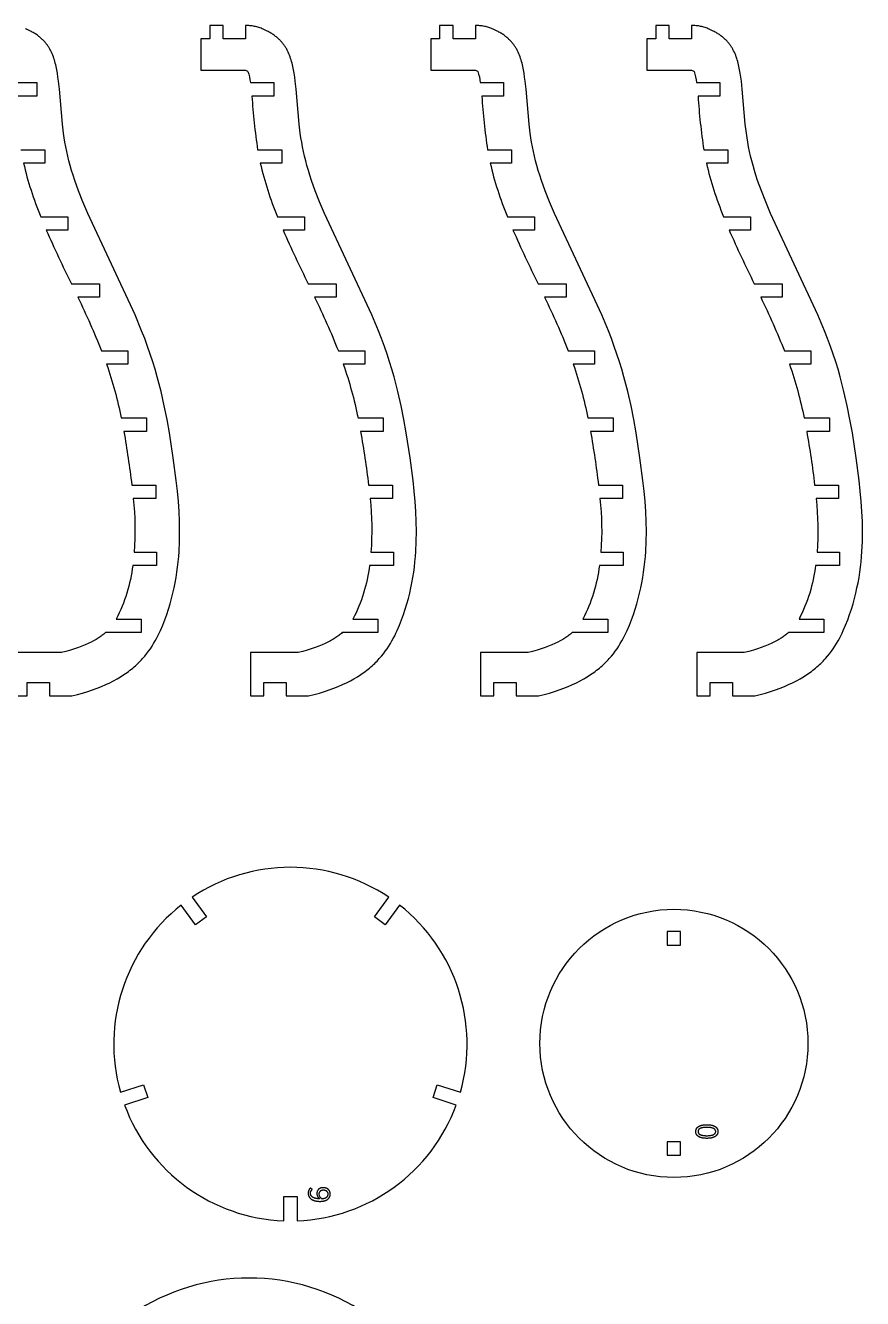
# Model space of a CAD drawing. Extents: x 4393 to 4828, y -567 to -21.
# Drawn here: x 4635.6 to 4823, y -305.8 to -21 of the extents above; entities that cross this region are included whole.
import ezdxf

# ---------------------------------------------------------------- set-up
doc = ezdxf.new("R2010")
doc.units = 0
doc.layers.add('CUT_THOUGH', color=1, linetype='CONTINUOUS')
doc.layers.add('ETCH', color=5, linetype='CONTINUOUS')

msp = doc.modelspace()

# ---------------------------------------------------------------- linework, layer by layer
at = {"layer": 'CUT_THOUGH'}
msp.add_lwpolyline([(4632.97, -171.04), (4635.97, -171.04), (4635.97, -168.04), (4640.97, -168.04), (4640.97, -171.04), (4645.97, -171.04), (4647.2, -170.73), (4648.38, -170.4), (4649.51, -170.05), (4650.6, -169.69), (4651.63, -169.31), (4652.61, -168.92), (4653.55, -168.51), (4654.45, -168.09), (4655.3, -167.65), (4656.12, -167.21), (4656.89, -166.75), (4657.62, -166.27), (4657.97, -166.03), (4658.32, -165.79), (4658.65, -165.55), (4658.98, -165.3), (4659.3, -165.05), (4659.6, -164.79), (4659.9, -164.54), (4660.2, -164.28), (4660.48, -164.02), (4660.76, -163.76), (4661.03, -163.49), (4661.29, -163.23), (4661.54, -162.96), (4661.79, -162.69), (4662.27, -162.14), (4662.71, -161.59), (4663.14, -161.03), (4663.54, -160.46), (4663.91, -159.89), (4664.27, -159.32), (4664.61, -158.74), (4664.93, -158.15), (4665.23, -157.57), (4665.52, -156.98), (4665.79, -156.39), (4666.31, -155.2), (4666.78, -154.01), (4667.21, -152.82), (4667.61, -151.63), (4667.97, -150.44), (4668.3, -149.25), (4668.6, -148.07), (4668.86, -146.88), (4669.1, -145.7), (4669.31, -144.53), (4669.49, -143.35), (4669.64, -142.19), (4669.77, -141.03), (4669.88, -139.87), (4669.96, -138.73), (4670.07, -136.46), (4670.1, -134.22), (4670.07, -132), (4669.97, -129.77), (4669.81, -127.52), (4669.6, -125.21), (4669.33, -122.83), (4668.67, -117.76), (4667.82, -112.17), (4667.29, -109.19), (4666.67, -106.1), (4665.94, -102.91), (4665.09, -99.63), (4664.61, -97.96), (4664.09, -96.26), (4663.53, -94.55), (4662.93, -92.83), (4662.28, -91.09), (4661.59, -89.33), (4660.12, -85.81), (4649.52, -63.11), (4648.42, -60.49), (4647.45, -58.02), (4646.61, -55.69), (4646.24, -54.56), (4645.9, -53.46), (4645.59, -52.37), (4645.3, -51.31), (4645.05, -50.26), (4644.81, -49.22), (4644.6, -48.19), (4644.41, -47.17), (4644.25, -46.15), (4644.1, -45.13), (4643.86, -43.11), (4643.17, -35.33), (4642.97, -33.5), (4642.85, -32.6), (4642.72, -31.72), (4642.58, -30.95), (4642.43, -30.2), (4642.35, -29.84), (4642.26, -29.47), (4642.17, -29.11), (4642.06, -28.75), (4641.95, -28.4), (4641.83, -28.05), (4641.7, -27.71), (4641.56, -27.37), (4641.41, -27.03), (4641.25, -26.71), (4641.16, -26.54), (4641.07, -26.38), (4640.98, -26.22), (4640.89, -26.07), (4640.79, -25.91), (4640.69, -25.75), (4640.59, -25.6), (4640.48, -25.45), (4640.37, -25.3), (4640.25, -25.15), (4640.14, -25), (4640.01, -24.85), (4639.89, -24.71), (4639.76, -24.56), (4639.63, -24.42), (4639.49, -24.28), (4639.35, -24.15), (4639.2, -24.01), (4639.05, -23.87), (4638.9, -23.74), (4638.74, -23.61), (4638.58, -23.48), (4638.41, -23.35), (4638.24, -23.23), (4638.06, -23.1), (4637.88, -22.98), (4637.69, -22.86), (4637.5, -22.74), (4637.31, -22.62), (4637.11, -22.51), (4636.9, -22.4), (4636.69, -22.29), (4636.25, -22.07), (4635.79, -21.86), (4635.56, -21.76)], dxfattribs=at)
for points in [[(4698.97, -171.04), (4700.21, -170.73), (4701.39, -170.4), (4702.52, -170.05), (4703.6, -169.69), (4704.63, -169.31), (4705.62, -168.92), (4706.56, -168.51), (4707.46, -168.09), (4708.31, -167.65), (4709.12, -167.21), (4709.89, -166.75), (4710.63, -166.27), (4710.98, -166.03), (4711.32, -165.79), (4711.66, -165.55), (4711.98, -165.3), (4712.3, -165.05), (4712.61, -164.79), (4712.91, -164.54), (4713.2, -164.28), (4713.49, -164.02), (4713.76, -163.76), (4714.03, -163.49), (4714.29, -163.23), (4714.55, -162.96), (4714.8, -162.69), (4715.27, -162.14), (4715.72, -161.59), (4716.14, -161.03), (4716.54, -160.46), (4716.92, -159.89), (4717.28, -159.32), (4717.61, -158.74), (4717.93, -158.15), (4718.24, -157.57), (4718.53, -156.98), (4718.8, -156.39), (4719.31, -155.2), (4719.78, -154.01), (4720.22, -152.82), (4720.62, -151.63), (4720.98, -150.44), (4721.31, -149.25), (4721.6, -148.07), (4721.87, -146.88), (4722.11, -145.7), (4722.31, -144.53), (4722.49, -143.35), (4722.65, -142.19), (4722.78, -141.03), (4722.88, -139.87), (4722.97, -138.73), (4723.08, -136.46), (4723.11, -134.22), (4723.08, -132), (4722.98, -129.77), (4722.82, -127.52), (4722.6, -125.21), (4722.34, -122.83), (4721.67, -117.76), (4720.82, -112.17), (4720.29, -109.19), (4719.68, -106.1), (4718.95, -102.91), (4718.09, -99.63), (4717.61, -97.96), (4717.09, -96.26), (4716.53, -94.55), (4715.93, -92.83), (4715.28, -91.09), (4714.6, -89.33), (4713.13, -85.81), (4702.53, -63.11), (4701.42, -60.49), (4700.46, -58.02), (4699.62, -55.69), (4699.25, -54.56), (4698.91, -53.46), (4698.6, -52.37), (4698.31, -51.31), (4698.05, -50.26), (4697.82, -49.22), (4697.61, -48.19), (4697.42, -47.17), (4697.25, -46.15), (4697.11, -45.13), (4696.87, -43.11), (4696.17, -35.33), (4695.97, -33.5), (4695.86, -32.6), (4695.72, -31.72), (4695.59, -30.95), (4695.44, -30.2), (4695.36, -29.84), (4695.27, -29.47), (4695.17, -29.11), (4695.07, -28.75), (4694.95, -28.4), (4694.83, -28.05), (4694.7, -27.71), (4694.56, -27.37), (4694.41, -27.03), (4694.25, -26.71), (4694.17, -26.54), (4694.08, -26.38), (4693.99, -26.22), (4693.89, -26.07), (4693.8, -25.91), (4693.7, -25.75), (4693.59, -25.6), (4693.48, -25.45), (4693.37, -25.3), (4693.26, -25.15), (4693.14, -25), (4693.02, -24.85), (4692.89, -24.71), (4692.77, -24.56), (4692.63, -24.42), (4692.49, -24.28), (4692.35, -24.15), (4692.21, -24.01), (4692.06, -23.87), (4691.9, -23.74), (4691.75, -23.61), (4691.58, -23.48), (4691.42, -23.35), (4691.24, -23.23), (4691.07, -23.1), (4690.89, -22.98), (4690.7, -22.86), (4690.51, -22.74), (4690.31, -22.62), (4690.11, -22.51), (4689.9, -22.4), (4689.69, -22.29), (4689.25, -22.07), (4688.79, -21.86), (4688.56, -21.76), (4688.32, -21.67), (4688.08, -21.59), (4687.84, -21.51), (4687.6, -21.43), (4687.35, -21.37), (4687.1, -21.3), (4686.85, -21.25), (4686.6, -21.2), (4686.35, -21.16), (4686.1, -21.12), (4685.84, -21.09), (4685.59, -21.07), (4685.34, -21.06), (4685.08, -21.05), (4684.83, -21.04), (4684.83, -24.04), (4679.83, -24.04), (4679.83, -21.04), (4676.83, -21.04), (4676.83, -24.04), (4674.83, -24.04), (4674.83, -31.04), (4684.83, -31.04), (4685.32, -31.29), (4685.38, -31.33, -0.049619), (4685.93, -33.84), (4691.15, -33.84), (4691.15, -36.84), (4686.27, -36.84, 0.021383), (4687.56, -48.84), (4692.94, -48.84), (4692.94, -51.84), (4688.15, -51.84, 0.041019), (4691.99, -63.84), (4698.05, -63.84), (4698.05, -66.84), (4693.25, -66.84, 0.01006), (4698.88, -78.84), (4705.14, -78.84), (4705.14, -81.84), (4700.32, -81.84, -0.017555), (4705.63, -93.84), (4711.52, -93.84), (4711.52, -96.84), (4706.74, -96.84, -0.033506), (4710.03, -108.85), (4715.69, -108.85), (4715.69, -111.85), (4710.61, -111.85, -0.013103), (4712.39, -123.85), (4717.74, -123.85), (4717.74, -126.85), (4712.72, -126.85, -0.044666), (4712.93, -138.85), (4717.95, -138.85), (4717.95, -141.85), (4712.61, -141.85, -0.086792), (4708.89, -153.85), (4714.45, -153.85), (4714.45, -156.85), (4706.51, -156.85), (4706.3, -157.03), (4706.09, -157.2), (4705.9, -157.36), (4705.71, -157.51), (4705.51, -157.65), (4705.31, -157.79), (4705.09, -157.95), (4704.85, -158.1), (4704.38, -158.39), (4704.11, -158.55), (4703.84, -158.7), (4703.28, -159), (4702.64, -159.31), (4701.98, -159.6), (4701.22, -159.91), (4700.44, -160.2), (4699.56, -160.5), (4698.66, -160.78), (4697.65, -161.06), (4696.63, -161.32), (4685.97, -161.32), (4685.97, -171.04), (4688.97, -171.04), (4688.97, -168.04), (4693.97, -168.04), (4693.97, -171.04)], [(4750.44, -171.04), (4751.68, -170.73), (4752.86, -170.4), (4753.99, -170.05), (4755.07, -169.69), (4756.1, -169.31), (4757.09, -168.92), (4758.03, -168.51), (4758.92, -168.09), (4759.78, -167.65), (4760.59, -167.21), (4761.36, -166.75), (4762.1, -166.27), (4762.45, -166.03), (4762.79, -165.79), (4763.13, -165.55), (4763.45, -165.3), (4763.77, -165.05), (4764.08, -164.79), (4764.38, -164.54), (4764.67, -164.28), (4764.96, -164.02), (4765.23, -163.76), (4765.5, -163.49), (4765.76, -163.23), (4766.02, -162.96), (4766.27, -162.69), (4766.74, -162.14), (4767.19, -161.59), (4767.61, -161.03), (4768.01, -160.46), (4768.39, -159.89), (4768.75, -159.32), (4769.08, -158.74), (4769.4, -158.15), (4769.71, -157.57), (4769.99, -156.98), (4770.27, -156.39), (4770.78, -155.2), (4771.25, -154.01), (4771.69, -152.82), (4772.08, -151.63), (4772.45, -150.44), (4772.78, -149.25), (4773.07, -148.07), (4773.34, -146.88), (4773.57, -145.7), (4773.78, -144.53), (4773.96, -143.35), (4774.12, -142.19), (4774.25, -141.03), (4774.35, -139.87), (4774.44, -138.73), (4774.54, -136.46), (4774.58, -134.22), (4774.54, -132), (4774.45, -129.77), (4774.29, -127.52), (4774.07, -125.21), (4773.81, -122.83), (4773.14, -117.76), (4772.29, -112.17), (4771.76, -109.19), (4771.14, -106.1), (4770.42, -102.91), (4769.56, -99.63), (4769.08, -97.96), (4768.56, -96.26), (4768, -94.55), (4767.4, -92.83), (4766.75, -91.09), (4766.07, -89.33), (4764.6, -85.81), (4754, -63.11), (4752.89, -60.49), (4751.92, -58.02), (4751.09, -55.69), (4750.72, -54.56), (4750.38, -53.46), (4750.06, -52.37), (4749.78, -51.31), (4749.52, -50.26), (4749.29, -49.22), (4749.08, -48.19), (4748.89, -47.17), (4748.72, -46.15), (4748.58, -45.13), (4748.33, -43.11), (4747.64, -35.33), (4747.44, -33.5), (4747.32, -32.6), (4747.19, -31.72), (4747.06, -30.95), (4746.91, -30.2), (4746.83, -29.84), (4746.74, -29.47), (4746.64, -29.11), (4746.54, -28.75), (4746.42, -28.4), (4746.3, -28.05), (4746.17, -27.71), (4746.03, -27.37), (4745.88, -27.03), (4745.72, -26.71), (4745.64, -26.54), (4745.55, -26.38), (4745.46, -26.22), (4745.36, -26.07), (4745.27, -25.91), (4745.17, -25.75), (4745.06, -25.6), (4744.95, -25.45), (4744.84, -25.3), (4744.73, -25.15), (4744.61, -25), (4744.49, -24.85), (4744.36, -24.71), (4744.23, -24.56), (4744.1, -24.42), (4743.96, -24.28), (4743.82, -24.15), (4743.68, -24.01), (4743.53, -23.87), (4743.37, -23.74), (4743.21, -23.61), (4743.05, -23.48), (4742.88, -23.35), (4742.71, -23.23), (4742.54, -23.1), (4742.35, -22.98), (4742.17, -22.86), (4741.98, -22.74), (4741.78, -22.62), (4741.58, -22.51), (4741.37, -22.4), (4741.16, -22.29), (4740.72, -22.07), (4740.26, -21.86), (4740.03, -21.76), (4739.79, -21.67), (4739.55, -21.59), (4739.31, -21.51), (4739.07, -21.43), (4738.82, -21.37), (4738.57, -21.3), (4738.32, -21.25), (4738.07, -21.2), (4737.82, -21.16), (4737.57, -21.12), (4737.31, -21.09), (4737.06, -21.07), (4736.81, -21.06), (4736.55, -21.05), (4736.3, -21.04), (4736.3, -24.04), (4731.3, -24.04), (4731.3, -21.04), (4728.3, -21.04), (4728.3, -24.04), (4726.3, -24.04), (4726.3, -31.04), (4736.3, -31.04), (4736.79, -31.29), (4736.85, -31.33, -0.049619), (4737.4, -33.84), (4742.62, -33.84), (4742.62, -36.84), (4737.74, -36.84, 0.021383), (4739.03, -48.84), (4744.41, -48.84), (4744.41, -51.84), (4739.62, -51.84, 0.041019), (4743.46, -63.84), (4749.52, -63.84), (4749.52, -66.84), (4744.72, -66.84, 0.01006), (4750.35, -78.84), (4756.61, -78.84), (4756.61, -81.84), (4751.79, -81.84, -0.017555), (4757.1, -93.84), (4762.99, -93.84), (4762.99, -96.84), (4758.21, -96.84, -0.033506), (4761.5, -108.85), (4767.16, -108.85), (4767.16, -111.85), (4762.08, -111.85, -0.013103), (4763.86, -123.85), (4769.21, -123.85), (4769.21, -126.85), (4764.19, -126.85, -0.044666), (4764.4, -138.85), (4769.42, -138.85), (4769.42, -141.85), (4764.08, -141.85, -0.086792), (4760.36, -153.85), (4765.92, -153.85), (4765.92, -156.85), (4757.98, -156.85), (4757.77, -157.03), (4757.56, -157.2), (4757.37, -157.36), (4757.18, -157.51), (4756.98, -157.65), (4756.78, -157.79), (4756.55, -157.95), (4756.32, -158.1), (4755.85, -158.39), (4755.58, -158.55), (4755.31, -158.7), (4754.75, -159), (4754.1, -159.31), (4753.45, -159.6), (4752.69, -159.91), (4751.91, -160.2), (4751.03, -160.5), (4750.13, -160.78), (4749.12, -161.06), (4748.1, -161.32), (4737.44, -161.32), (4737.44, -171.04), (4740.44, -171.04), (4740.44, -168.04), (4745.44, -168.04), (4745.44, -171.04)], [(4798.84, -171.04), (4800.07, -170.73), (4801.25, -170.4), (4802.38, -170.05), (4803.47, -169.69), (4804.5, -169.31), (4805.48, -168.92), (4806.42, -168.51), (4807.32, -168.09), (4808.17, -167.65), (4808.99, -167.21), (4809.76, -166.75), (4810.49, -166.27), (4810.84, -166.03), (4811.19, -165.79), (4811.52, -165.55), (4811.85, -165.3), (4812.17, -165.05), (4812.47, -164.79), (4812.77, -164.54), (4813.07, -164.28), (4813.35, -164.02), (4813.63, -163.76), (4813.9, -163.49), (4814.16, -163.23), (4814.41, -162.96), (4814.66, -162.69), (4815.14, -162.14), (4815.58, -161.59), (4816.01, -161.03), (4816.41, -160.46), (4816.78, -159.89), (4817.14, -159.32), (4817.48, -158.74), (4817.8, -158.15), (4818.1, -157.57), (4818.39, -156.98), (4818.66, -156.39), (4819.18, -155.2), (4819.65, -154.01), (4820.08, -152.82), (4820.48, -151.63), (4820.84, -150.44), (4821.17, -149.25), (4821.47, -148.07), (4821.73, -146.88), (4821.97, -145.7), (4822.18, -144.53), (4822.36, -143.35), (4822.51, -142.19), (4822.64, -141.03), (4822.75, -139.87), (4822.83, -138.73), (4822.94, -136.46), (4822.97, -134.22), (4822.94, -132), (4822.84, -129.77), (4822.68, -127.52), (4822.47, -125.21), (4822.2, -122.83), (4821.54, -117.76), (4820.69, -112.17), (4820.16, -109.19), (4819.54, -106.1), (4818.81, -102.91), (4817.96, -99.63), (4817.48, -97.96), (4816.96, -96.26), (4816.4, -94.55), (4815.8, -92.83), (4815.15, -91.09), (4814.46, -89.33), (4812.99, -85.81), (4802.39, -63.11), (4801.29, -60.49), (4800.32, -58.02), (4799.49, -55.69), (4799.11, -54.56), (4798.77, -53.46), (4798.46, -52.37), (4798.17, -51.31), (4797.92, -50.26), (4797.68, -49.22), (4797.47, -48.19), (4797.29, -47.17), (4797.12, -46.15), (4796.97, -45.13), (4796.73, -43.11), (4796.04, -35.33), (4795.84, -33.5), (4795.72, -32.6), (4795.59, -31.72), (4795.46, -30.95), (4795.31, -30.2), (4795.22, -29.84), (4795.13, -29.47), (4795.04, -29.11), (4794.93, -28.75), (4794.82, -28.4), (4794.7, -28.05), (4794.57, -27.71), (4794.43, -27.37), (4794.28, -27.03), (4794.12, -26.71), (4794.03, -26.54), (4793.94, -26.38), (4793.85, -26.22), (4793.76, -26.07), (4793.66, -25.91), (4793.56, -25.75), (4793.46, -25.6), (4793.35, -25.45), (4793.24, -25.3), (4793.12, -25.15), (4793.01, -25), (4792.88, -24.85), (4792.76, -24.71), (4792.63, -24.56), (4792.5, -24.42), (4792.36, -24.28), (4792.22, -24.15), (4792.07, -24.01), (4791.92, -23.87), (4791.77, -23.74), (4791.61, -23.61), (4791.45, -23.48), (4791.28, -23.35), (4791.11, -23.23), (4790.93, -23.1), (4790.75, -22.98), (4790.56, -22.86), (4790.37, -22.74), (4790.18, -22.62), (4789.98, -22.51), (4789.77, -22.4), (4789.56, -22.29), (4789.12, -22.07), (4788.66, -21.86), (4788.43, -21.76), (4788.19, -21.67), (4787.95, -21.59), (4787.71, -21.51), (4787.46, -21.43), (4787.22, -21.37), (4786.97, -21.3), (4786.72, -21.25), (4786.47, -21.2), (4786.22, -21.16), (4785.96, -21.12), (4785.71, -21.09), (4785.46, -21.07), (4785.2, -21.06), (4784.95, -21.05), (4784.69, -21.04), (4784.69, -24.04), (4779.69, -24.04), (4779.69, -21.04), (4776.69, -21.04), (4776.69, -24.04), (4774.69, -24.04), (4774.69, -31.04), (4784.69, -31.04), (4785.18, -31.29), (4785.25, -31.33, -0.049619), (4785.8, -33.84), (4791.01, -33.84), (4791.01, -36.84), (4786.14, -36.84, 0.021383), (4787.43, -48.84), (4792.81, -48.84), (4792.81, -51.84), (4788.02, -51.84, 0.041019), (4791.86, -63.84), (4797.91, -63.84), (4797.91, -66.84), (4793.11, -66.84, 0.01006), (4798.74, -78.84), (4805.01, -78.84), (4805.01, -81.84), (4800.18, -81.84, -0.017555), (4805.49, -93.84), (4811.38, -93.84), (4811.38, -96.84), (4806.61, -96.84, -0.033506), (4809.9, -108.85), (4815.56, -108.85), (4815.56, -111.85), (4810.48, -111.85, -0.013103), (4812.25, -123.85), (4817.61, -123.85), (4817.61, -126.85), (4812.58, -126.85, -0.044666), (4812.8, -138.85), (4817.81, -138.85), (4817.81, -141.85), (4812.47, -141.85, -0.086792), (4808.76, -153.85), (4814.32, -153.85), (4814.32, -156.85), (4806.37, -156.85), (4806.17, -157.03), (4805.96, -157.2), (4805.77, -157.36), (4805.57, -157.51), (4805.38, -157.65), (4805.18, -157.79), (4804.95, -157.95), (4804.72, -158.1), (4804.25, -158.39), (4803.98, -158.55), (4803.7, -158.7), (4803.15, -159), (4802.5, -159.31), (4801.84, -159.6), (4801.08, -159.91), (4800.31, -160.2), (4799.42, -160.5), (4798.53, -160.78), (4797.51, -161.06), (4796.49, -161.32), (4785.84, -161.32), (4785.84, -171.04), (4788.84, -171.04), (4788.84, -168.04), (4793.84, -168.04), (4793.84, -171.04)], [(4716.91, -216.06, 0.304074), (4672.88, -216.06), (4676.08, -220.47), (4673.65, -222.23), (4670.45, -217.82, 0.304075), (4656.85, -259.7), (4662.03, -258.02), (4662.95, -260.87), (4657.77, -262.55, 0.304075), (4693.39, -288.44), (4693.39, -282.99), (4696.39, -282.99), (4696.39, -288.44, 0.304075), (4732.02, -262.55), (4726.84, -260.87), (4727.76, -258.02), (4732.94, -259.7, 0.304075), (4719.34, -217.82), (4716.14, -222.23), (4713.71, -220.47)], [(4684.17, -394.61), (4684.17, -389.11), (4687.17, -389.11), (4687.17, -394.61, 0.307249), (4729.59, -363.79), (4724.36, -362.09), (4725.29, -359.24), (4730.52, -360.94, 0.307249), (4714.31, -311.07), (4711.08, -315.52), (4708.65, -313.76), (4711.89, -309.31, 0.307249), (4659.45, -309.31), (4662.69, -313.76), (4660.26, -315.52), (4657.03, -311.07, 0.307249), (4640.82, -360.94), (4646.06, -359.24), (4646.98, -362.09), (4641.75, -363.79, 0.307248)]]:
    msp.add_lwpolyline(points, format="xyb", close=True, dxfattribs=at)
for points in [[(4632.93, -33.84), (4638.14, -33.84), (4638.14, -36.84), (4633.27, -36.84, 0.021383)], [(4634.56, -48.84), (4639.94, -48.84), (4639.94, -51.84), (4635.15, -51.84, 0.041019), (4638.99, -63.84), (4645.04, -63.84), (4645.04, -66.84), (4640.24, -66.84, 0.01006), (4645.87, -78.84), (4652.14, -78.84), (4652.14, -81.84), (4647.31, -81.84, -0.017555), (4652.62, -93.84), (4658.51, -93.84), (4658.51, -96.84), (4653.74, -96.84, -0.033506), (4657.03, -108.85), (4662.69, -108.85), (4662.69, -111.85), (4657.61, -111.85, -0.013103), (4659.38, -123.85), (4664.74, -123.85), (4664.74, -126.85), (4659.71, -126.85, -0.044666), (4659.93, -138.85), (4664.94, -138.85), (4664.94, -141.85), (4659.6, -141.85, -0.086792), (4655.89, -153.85), (4661.45, -153.85), (4661.45, -156.85), (4653.5, -156.85), (4653.3, -157.03), (4653.09, -157.2), (4652.9, -157.36), (4652.7, -157.51), (4652.51, -157.65), (4652.31, -157.79), (4652.08, -157.95), (4651.85, -158.1), (4651.38, -158.39), (4651.11, -158.55), (4650.83, -158.7), (4650.28, -159), (4649.63, -159.31), (4648.97, -159.6), (4648.21, -159.91), (4647.44, -160.2), (4646.55, -160.5), (4645.66, -160.78), (4644.64, -161.06), (4643.62, -161.32), (4632.97, -161.32)]]:
    msp.add_lwpolyline(points, format="xyb", dxfattribs=at)
for points in [[(4782.25, -226.76), (4782.25, -223.76), (4779.25, -223.76), (4779.25, -226.76)], [(4782.25, -273.76), (4782.25, -270.76), (4779.25, -270.76), (4779.25, -273.76)]]:
    msp.add_lwpolyline(points, close=True, dxfattribs=at)
msp.add_circle((4780.75, -248.76), 30, dxfattribs=at)
at = {"layer": 'ETCH'}
for points in [[(4790.6, -268.48), (4790.6, -268.52), (4790.59, -268.57), (4790.59, -268.61), (4790.59, -268.65), (4790.58, -268.69), (4790.57, -268.74), (4790.57, -268.78), (4790.56, -268.82), (4790.55, -268.86), (4790.53, -268.9), (4790.52, -268.94), (4790.51, -268.98), (4790.49, -269.01), (4790.47, -269.05), (4790.46, -269.09), (4790.44, -269.12), (4790.41, -269.16), (4790.39, -269.19), (4790.37, -269.22), (4790.35, -269.26), (4790.32, -269.29), (4790.29, -269.32), (4790.26, -269.35), (4790.23, -269.38), (4790.2, -269.41), (4790.17, -269.44), (4790.14, -269.47), (4790.1, -269.5), (4790.07, -269.53), (4790.03, -269.55), (4789.99, -269.58), (4789.95, -269.61), (4789.91, -269.63), (4789.87, -269.65), (4789.83, -269.68), (4789.78, -269.7), (4789.74, -269.72), (4789.69, -269.74), (4789.64, -269.76), (4789.6, -269.78), (4789.55, -269.8), (4789.5, -269.82), (4789.44, -269.84), (4789.39, -269.85), (4789.34, -269.87), (4789.28, -269.88), (4789.23, -269.9), (4789.17, -269.91), (4789.05, -269.93), (4788.93, -269.95), (4788.8, -269.97), (4788.67, -269.98), (4788.54, -270), (4788.4, -270), (4788.25, -270.01), (4788.1, -270.01), (4787.96, -270.01), (4787.81, -270), (4787.67, -270), (4787.54, -269.98), (4787.41, -269.97), (4787.28, -269.95), (4787.16, -269.93), (4787.04, -269.91), (4786.99, -269.9), (4786.93, -269.88), (4786.88, -269.87), (4786.82, -269.85), (4786.77, -269.84), (4786.72, -269.82), (4786.67, -269.8), (4786.62, -269.78), (4786.57, -269.76), (4786.53, -269.74), (4786.48, -269.72), (4786.44, -269.7), (4786.39, -269.68), (4786.35, -269.65), (4786.31, -269.63), (4786.27, -269.61), (4786.23, -269.58), (4786.19, -269.55), (4786.16, -269.53), (4786.12, -269.5), (4786.09, -269.47), (4786.06, -269.44), (4786.03, -269.41), (4786, -269.38), (4785.97, -269.35), (4785.94, -269.32), (4785.91, -269.29), (4785.89, -269.26), (4785.86, -269.22), (4785.84, -269.19), (4785.82, -269.16), (4785.8, -269.12), (4785.78, -269.09), (4785.76, -269.05), (4785.75, -269.01), (4785.73, -268.98), (4785.72, -268.94), (4785.7, -268.9), (4785.69, -268.86), (4785.68, -268.82), (4785.67, -268.78), (4785.66, -268.74), (4785.66, -268.69), (4785.65, -268.65), (4785.65, -268.61), (4785.64, -268.57), (4785.64, -268.52), (4785.64, -268.48), (4785.64, -268.43), (4785.64, -268.39), (4785.65, -268.34), (4785.65, -268.3), (4785.66, -268.26), (4785.66, -268.22), (4785.67, -268.18), (4785.68, -268.14), (4785.69, -268.1), (4785.7, -268.06), (4785.72, -268.02), (4785.73, -267.98), (4785.75, -267.94), (4785.76, -267.91), (4785.78, -267.87), (4785.8, -267.84), (4785.82, -267.8), (4785.84, -267.77), (4785.86, -267.73), (4785.89, -267.7), (4785.91, -267.67), (4785.94, -267.64), (4785.97, -267.61), (4786, -267.57), (4786.03, -267.54), (4786.06, -267.52), (4786.09, -267.49), (4786.12, -267.46), (4786.16, -267.43), (4786.19, -267.4), (4786.23, -267.38), (4786.27, -267.35), (4786.31, -267.33), (4786.35, -267.3), (4786.39, -267.28), (4786.44, -267.26), (4786.48, -267.24), (4786.53, -267.22), (4786.57, -267.2), (4786.62, -267.18), (4786.67, -267.16), (4786.72, -267.14), (4786.77, -267.12), (4786.82, -267.11), (4786.88, -267.09), (4786.93, -267.08), (4786.99, -267.06), (4787.04, -267.05), (4787.16, -267.03), (4787.28, -267.01), (4787.41, -266.99), (4787.54, -266.97), (4787.67, -266.96), (4787.81, -266.96), (4787.96, -266.95), (4788.1, -266.95), (4788.25, -266.95), (4788.4, -266.96), (4788.54, -266.96), (4788.67, -266.97), (4788.8, -266.99), (4788.93, -267.01), (4789.05, -267.03), (4789.17, -267.05), (4789.23, -267.06), (4789.28, -267.08), (4789.34, -267.09), (4789.39, -267.11), (4789.44, -267.12), (4789.5, -267.14), (4789.55, -267.16), (4789.6, -267.18), (4789.64, -267.2), (4789.69, -267.22), (4789.74, -267.24), (4789.78, -267.26), (4789.83, -267.28), (4789.87, -267.3), (4789.91, -267.33), (4789.95, -267.35), (4789.99, -267.38), (4790.03, -267.4), (4790.07, -267.43), (4790.1, -267.46), (4790.14, -267.49), (4790.17, -267.52), (4790.2, -267.54), (4790.23, -267.57), (4790.26, -267.61), (4790.29, -267.64), (4790.32, -267.67), (4790.35, -267.7), (4790.37, -267.73), (4790.39, -267.77), (4790.41, -267.8), (4790.44, -267.84), (4790.46, -267.87), (4790.47, -267.91), (4790.49, -267.94), (4790.51, -267.98), (4790.52, -268.02), (4790.53, -268.06), (4790.55, -268.1), (4790.56, -268.14), (4790.57, -268.18), (4790.57, -268.22), (4790.58, -268.26), (4790.59, -268.3), (4790.59, -268.34), (4790.59, -268.39), (4790.6, -268.43)], [(4790.1, -268.48), (4790.1, -268.46), (4790.1, -268.45), (4790.1, -268.44), (4790.1, -268.42), (4790.1, -268.41), (4790.1, -268.4), (4790.1, -268.39), (4790.1, -268.37), (4790.09, -268.36), (4790.09, -268.35), (4790.09, -268.34), (4790.09, -268.32), (4790.08, -268.31), (4790.08, -268.3), (4790.08, -268.29), (4790.07, -268.28), (4790.07, -268.26), (4790.07, -268.25), (4790.06, -268.24), (4790.06, -268.23), (4790.05, -268.22), (4790.05, -268.21), (4790.04, -268.2), (4790.04, -268.18), (4790.03, -268.17), (4790.03, -268.16), (4790.02, -268.15), (4790.01, -268.14), (4790.01, -268.13), (4790, -268.12), (4789.99, -268.11), (4789.99, -268.1), (4789.98, -268.09), (4789.97, -268.08), (4789.96, -268.07), (4789.96, -268.06), (4789.95, -268.05), (4789.94, -268.04), (4789.93, -268.03), (4789.92, -268.02), (4789.91, -268.01), (4789.9, -268), (4789.88, -267.98), (4789.86, -267.96), (4789.84, -267.94), (4789.82, -267.92), (4789.79, -267.9), (4789.77, -267.89), (4789.74, -267.87), (4789.71, -267.85), (4789.69, -267.84), (4789.66, -267.82), (4789.63, -267.81), (4789.6, -267.79), (4789.56, -267.78), (4789.53, -267.76), (4789.5, -267.75), (4789.46, -267.73), (4789.43, -267.72), (4789.39, -267.71), (4789.35, -267.7), (4789.27, -267.67), (4789.19, -267.65), (4789.1, -267.63), (4789.01, -267.61), (4788.91, -267.6), (4788.81, -267.59), (4788.7, -267.57), (4788.59, -267.56), (4788.48, -267.56), (4788.36, -267.55), (4788.1, -267.55), (4787.85, -267.55), (4787.73, -267.56), (4787.62, -267.56), (4787.51, -267.57), (4787.4, -267.59), (4787.3, -267.6), (4787.21, -267.61), (4787.11, -267.63), (4787.03, -267.65), (4786.94, -267.67), (4786.9, -267.68), (4786.87, -267.7), (4786.83, -267.71), (4786.79, -267.72), (4786.76, -267.73), (4786.72, -267.75), (4786.69, -267.76), (4786.66, -267.78), (4786.63, -267.79), (4786.6, -267.81), (4786.57, -267.82), (4786.54, -267.84), (4786.51, -267.85), (4786.49, -267.87), (4786.46, -267.89), (4786.44, -267.9), (4786.41, -267.92), (4786.39, -267.94), (4786.37, -267.96), (4786.35, -267.98), (4786.33, -268), (4786.32, -268.01), (4786.31, -268.02), (4786.3, -268.03), (4786.29, -268.04), (4786.29, -268.05), (4786.28, -268.06), (4786.27, -268.07), (4786.26, -268.08), (4786.25, -268.09), (4786.25, -268.1), (4786.24, -268.11), (4786.23, -268.12), (4786.23, -268.13), (4786.22, -268.14), (4786.22, -268.15), (4786.21, -268.16), (4786.2, -268.17), (4786.2, -268.18), (4786.19, -268.2), (4786.19, -268.21), (4786.18, -268.22), (4786.18, -268.23), (4786.17, -268.24), (4786.17, -268.25), (4786.17, -268.26), (4786.16, -268.28), (4786.16, -268.29), (4786.16, -268.3), (4786.15, -268.31), (4786.15, -268.32), (4786.15, -268.34), (4786.15, -268.35), (4786.14, -268.36), (4786.14, -268.37), (4786.14, -268.39), (4786.14, -268.4), (4786.14, -268.41), (4786.14, -268.42), (4786.14, -268.45), (4786.14, -268.48), (4786.14, -268.5), (4786.14, -268.53), (4786.14, -268.54), (4786.14, -268.55), (4786.14, -268.57), (4786.14, -268.58), (4786.14, -268.59), (4786.15, -268.6), (4786.15, -268.62), (4786.15, -268.63), (4786.15, -268.64), (4786.16, -268.65), (4786.16, -268.66), (4786.16, -268.68), (4786.17, -268.69), (4786.17, -268.7), (4786.17, -268.71), (4786.18, -268.72), (4786.18, -268.73), (4786.19, -268.75), (4786.19, -268.76), (4786.2, -268.77), (4786.2, -268.78), (4786.21, -268.79), (4786.22, -268.8), (4786.22, -268.81), (4786.23, -268.82), (4786.23, -268.84), (4786.24, -268.85), (4786.25, -268.86), (4786.25, -268.87), (4786.26, -268.88), (4786.27, -268.89), (4786.28, -268.9), (4786.29, -268.91), (4786.29, -268.92), (4786.3, -268.93), (4786.31, -268.94), (4786.32, -268.95), (4786.33, -268.96), (4786.35, -268.98), (4786.37, -269), (4786.39, -269.02), (4786.41, -269.04), (4786.44, -269.05), (4786.46, -269.07), (4786.49, -269.09), (4786.51, -269.11), (4786.54, -269.12), (4786.57, -269.14), (4786.6, -269.15), (4786.63, -269.17), (4786.66, -269.18), (4786.69, -269.2), (4786.72, -269.21), (4786.76, -269.22), (4786.79, -269.24), (4786.83, -269.25), (4786.87, -269.26), (4786.9, -269.27), (4786.94, -269.29), (4787.03, -269.31), (4787.11, -269.33), (4787.21, -269.34), (4787.3, -269.36), (4787.4, -269.37), (4787.51, -269.39), (4787.62, -269.39), (4787.73, -269.4), (4787.85, -269.41), (4788.1, -269.41), (4788.36, -269.41), (4788.48, -269.4), (4788.59, -269.4), (4788.7, -269.39), (4788.81, -269.38), (4788.91, -269.36), (4789.01, -269.35), (4789.1, -269.33), (4789.19, -269.31), (4789.23, -269.3), (4789.27, -269.29), (4789.31, -269.28), (4789.35, -269.27), (4789.39, -269.25), (4789.43, -269.24), (4789.46, -269.23), (4789.5, -269.21), (4789.53, -269.2), (4789.57, -269.18), (4789.6, -269.17), (4789.63, -269.15), (4789.66, -269.14), (4789.68, -269.12), (4789.71, -269.1), (4789.74, -269.09), (4789.76, -269.07), (4789.79, -269.05), (4789.81, -269.03), (4789.84, -269.01), (4789.86, -269), (4789.88, -268.98), (4789.9, -268.96), (4789.92, -268.94), (4789.93, -268.92), (4789.95, -268.9), (4789.96, -268.89), (4789.97, -268.88), (4789.98, -268.87), (4789.98, -268.85), (4789.99, -268.84), (4790, -268.83), (4790, -268.82), (4790.01, -268.81), (4790.02, -268.8), (4790.02, -268.79), (4790.03, -268.78), (4790.04, -268.77), (4790.04, -268.76), (4790.05, -268.74), (4790.05, -268.73), (4790.06, -268.72), (4790.06, -268.71), (4790.06, -268.7), (4790.07, -268.69), (4790.07, -268.68), (4790.08, -268.66), (4790.08, -268.65), (4790.08, -268.64), (4790.09, -268.63), (4790.09, -268.62), (4790.09, -268.6), (4790.09, -268.59), (4790.1, -268.58), (4790.1, -268.57), (4790.1, -268.55), (4790.1, -268.54), (4790.1, -268.53), (4790.1, -268.51), (4790.1, -268.5), (4790.1, -268.49)], [(4699.76, -281.47), (4699.37, -281.13), (4699.35, -281.15), (4699.32, -281.18), (4699.29, -281.2), (4699.27, -281.23), (4699.24, -281.26), (4699.22, -281.29), (4699.2, -281.32), (4699.17, -281.35), (4699.15, -281.38), (4699.13, -281.41), (4699.11, -281.44), (4699.09, -281.47), (4699.07, -281.51), (4699.05, -281.54), (4699.03, -281.57), (4699.01, -281.61), (4699, -281.65), (4698.98, -281.68), (4698.96, -281.72), (4698.95, -281.76), (4698.94, -281.8), (4698.93, -281.84), (4698.92, -281.88), (4698.91, -281.92), (4698.9, -281.96), (4698.89, -282.01), (4698.88, -282.05), (4698.88, -282.09), (4698.88, -282.14), (4698.87, -282.19), (4698.87, -282.23), (4698.87, -282.28), (4698.87, -282.32), (4698.87, -282.37), (4698.88, -282.41), (4698.88, -282.46), (4698.89, -282.5), (4698.89, -282.54), (4698.9, -282.59), (4698.91, -282.63), (4698.92, -282.67), (4698.93, -282.72), (4698.94, -282.76), (4698.95, -282.8), (4698.97, -282.84), (4698.98, -282.88), (4699, -282.92), (4699.02, -282.96), (4699.04, -283.01), (4699.06, -283.04), (4699.08, -283.08), (4699.1, -283.12), (4699.12, -283.16), (4699.15, -283.2), (4699.18, -283.24), (4699.21, -283.27), (4699.24, -283.31), (4699.27, -283.34), (4699.3, -283.38), (4699.33, -283.41), (4699.37, -283.45), (4699.4, -283.48), (4699.44, -283.51), (4699.48, -283.54), (4699.52, -283.58), (4699.56, -283.61), (4699.61, -283.64), (4699.65, -283.67), (4699.7, -283.69), (4699.75, -283.72), (4699.8, -283.75), (4699.85, -283.77), (4699.9, -283.8), (4699.95, -283.82), (4700.01, -283.85), (4700.06, -283.87), (4700.12, -283.89), (4700.18, -283.91), (4700.24, -283.93), (4700.3, -283.95), (4700.37, -283.97), (4700.43, -283.98), (4700.5, -284), (4700.57, -284.01), (4700.64, -284.03), (4700.71, -284.04), (4700.79, -284.05), (4700.86, -284.06), (4701.02, -284.08), (4701.18, -284.09), (4701.35, -284.1), (4701.53, -284.1), (4701.67, -284.1), (4701.81, -284.09), (4701.94, -284.08), (4702.07, -284.07), (4702.13, -284.06), (4702.19, -284.05), (4702.25, -284.04), (4702.31, -284.03), (4702.37, -284.02), (4702.42, -284), (4702.48, -283.99), (4702.53, -283.98), (4702.59, -283.96), (4702.64, -283.94), (4702.69, -283.93), (4702.74, -283.91), (4702.79, -283.89), (4702.84, -283.87), (4702.88, -283.85), (4702.93, -283.83), (4702.97, -283.81), (4703.02, -283.78), (4703.06, -283.76), (4703.1, -283.74), (4703.14, -283.71), (4703.18, -283.68), (4703.22, -283.66), (4703.25, -283.63), (4703.29, -283.6), (4703.32, -283.57), (4703.36, -283.55), (4703.39, -283.52), (4703.42, -283.48), (4703.45, -283.45), (4703.48, -283.42), (4703.51, -283.39), (4703.53, -283.36), (4703.56, -283.32), (4703.58, -283.29), (4703.6, -283.25), (4703.63, -283.22), (4703.65, -283.18), (4703.67, -283.14), (4703.68, -283.11), (4703.7, -283.07), (4703.72, -283.03), (4703.73, -282.99), (4703.75, -282.95), (4703.76, -282.91), (4703.77, -282.87), (4703.78, -282.83), (4703.79, -282.79), (4703.8, -282.75), (4703.81, -282.71), (4703.81, -282.67), (4703.82, -282.62), (4703.82, -282.58), (4703.82, -282.54), (4703.83, -282.5), (4703.83, -282.45), (4703.83, -282.42), (4703.82, -282.38), (4703.82, -282.35), (4703.82, -282.31), (4703.81, -282.28), (4703.81, -282.24), (4703.8, -282.21), (4703.8, -282.17), (4703.79, -282.14), (4703.78, -282.11), (4703.77, -282.07), (4703.76, -282.04), (4703.75, -282.01), (4703.74, -281.97), (4703.73, -281.94), (4703.71, -281.91), (4703.7, -281.88), (4703.68, -281.85), (4703.67, -281.81), (4703.65, -281.78), (4703.63, -281.75), (4703.62, -281.73), (4703.6, -281.7), (4703.58, -281.67), (4703.56, -281.64), (4703.54, -281.61), (4703.52, -281.59), (4703.49, -281.56), (4703.47, -281.53), (4703.45, -281.51), (4703.42, -281.48), (4703.4, -281.46), (4703.37, -281.44), (4703.35, -281.41), (4703.32, -281.39), (4703.29, -281.37), (4703.27, -281.35), (4703.24, -281.33), (4703.21, -281.31), (4703.18, -281.29), (4703.15, -281.27), (4703.12, -281.25), (4703.08, -281.23), (4703.05, -281.22), (4703.02, -281.2), (4702.99, -281.19), (4702.95, -281.17), (4702.92, -281.16), (4702.88, -281.14), (4702.85, -281.13), (4702.81, -281.12), (4702.77, -281.11), (4702.73, -281.1), (4702.7, -281.09), (4702.66, -281.08), (4702.62, -281.07), (4702.58, -281.07), (4702.54, -281.06), (4702.5, -281.06), (4702.46, -281.05), (4702.42, -281.05), (4702.38, -281.05), (4702.33, -281.05), (4702.29, -281.04), (4702.2, -281.05), (4702.11, -281.05), (4702.07, -281.05), (4702.03, -281.06), (4701.99, -281.06), (4701.94, -281.07), (4701.9, -281.07), (4701.86, -281.08), (4701.83, -281.09), (4701.79, -281.1), (4701.75, -281.11), (4701.71, -281.11), (4701.68, -281.13), (4701.64, -281.14), (4701.61, -281.15), (4701.58, -281.16), (4701.54, -281.17), (4701.51, -281.19), (4701.48, -281.2), (4701.45, -281.22), (4701.42, -281.23), (4701.39, -281.25), (4701.36, -281.27), (4701.33, -281.29), (4701.31, -281.31), (4701.28, -281.33), (4701.26, -281.35), (4701.23, -281.37), (4701.21, -281.39), (4701.18, -281.41), (4701.16, -281.43), (4701.14, -281.46), (4701.12, -281.48), (4701.1, -281.51), (4701.08, -281.53), (4701.06, -281.56), (4701.04, -281.58), (4701.02, -281.61), (4701.01, -281.64), (4700.99, -281.67), (4700.97, -281.69), (4700.96, -281.72), (4700.95, -281.75), (4700.93, -281.78), (4700.92, -281.81), (4700.91, -281.84), (4700.9, -281.87), (4700.89, -281.9), (4700.88, -281.94), (4700.87, -281.97), (4700.86, -282), (4700.85, -282.04), (4700.85, -282.07), (4700.84, -282.1), (4700.83, -282.14), (4700.83, -282.18), (4700.83, -282.21), (4700.82, -282.25), (4700.82, -282.29), (4700.82, -282.32), (4700.82, -282.36), (4700.82, -282.4), (4700.82, -282.44), (4700.82, -282.47), (4700.82, -282.51), (4700.83, -282.55), (4700.83, -282.59), (4700.84, -282.62), (4700.85, -282.66), (4700.86, -282.7), (4700.87, -282.74), (4700.88, -282.77), (4700.89, -282.81), (4700.91, -282.85), (4700.93, -282.89), (4700.94, -282.92), (4700.96, -282.96), (4700.98, -283), (4701, -283.04), (4701.02, -283.07), (4701.05, -283.11), (4701.07, -283.14), (4701.1, -283.18), (4701.12, -283.21), (4701.15, -283.25), (4701.18, -283.28), (4701.2, -283.31), (4701.23, -283.34), (4701.26, -283.37), (4701.3, -283.41), (4701.33, -283.44), (4701.36, -283.46), (4701.4, -283.49), (4701.43, -283.52), (4701.29, -283.52), (4701.15, -283.51), (4701.02, -283.5), (4700.9, -283.49), (4700.78, -283.47), (4700.67, -283.46), (4700.62, -283.45), (4700.57, -283.43), (4700.51, -283.42), (4700.47, -283.41), (4700.37, -283.38), (4700.32, -283.37), (4700.28, -283.35), (4700.24, -283.34), (4700.19, -283.32), (4700.15, -283.31), (4700.11, -283.29), (4700.07, -283.27), (4700.04, -283.25), (4700, -283.23), (4699.96, -283.21), (4699.93, -283.2), (4699.9, -283.18), (4699.86, -283.15), (4699.83, -283.13), (4699.8, -283.11), (4699.77, -283.09), (4699.75, -283.07), (4699.72, -283.04), (4699.69, -283.02), (4699.67, -283), (4699.65, -282.97), (4699.62, -282.95), (4699.6, -282.92), (4699.58, -282.9), (4699.56, -282.87), (4699.55, -282.86), (4699.55, -282.85), (4699.54, -282.83), (4699.53, -282.82), (4699.52, -282.81), (4699.51, -282.79), (4699.51, -282.78), (4699.5, -282.76), (4699.49, -282.75), (4699.48, -282.74), (4699.47, -282.71), (4699.46, -282.68), (4699.45, -282.65), (4699.44, -282.62), (4699.43, -282.59), (4699.42, -282.56), (4699.41, -282.53), (4699.41, -282.5), (4699.4, -282.47), (4699.39, -282.44), (4699.39, -282.41), (4699.39, -282.38), (4699.38, -282.35), (4699.38, -282.32), (4699.38, -282.29), (4699.38, -282.26), (4699.38, -282.23), (4699.38, -282.2), (4699.38, -282.17), (4699.39, -282.15), (4699.39, -282.12), (4699.39, -282.09), (4699.4, -282.06), (4699.41, -282.04), (4699.41, -282.01), (4699.42, -281.98), (4699.43, -281.96), (4699.44, -281.93), (4699.45, -281.9), (4699.46, -281.88), (4699.47, -281.85), (4699.48, -281.83), (4699.5, -281.8), (4699.51, -281.78), (4699.53, -281.75), (4699.54, -281.73), (4699.56, -281.7), (4699.57, -281.68), (4699.59, -281.66), (4699.61, -281.64), (4699.62, -281.61), (4699.64, -281.59), (4699.66, -281.57), (4699.68, -281.55), (4699.7, -281.53), (4699.72, -281.51), (4699.74, -281.49)]]:
    msp.add_lwpolyline(points, close=True, dxfattribs=at)
msp.add_lwpolyline([(4701.28, -282.5, 0.247434), (4701.92, -283.51), (4702, -283.5), (4702.09, -283.49), (4702.17, -283.48), (4702.25, -283.46), (4702.32, -283.45), (4702.4, -283.43), (4702.47, -283.41), (4702.53, -283.4), (4702.57, -283.38), (4702.6, -283.37), (4702.63, -283.36), (4702.66, -283.35), (4702.69, -283.34), (4702.72, -283.33), (4702.75, -283.31), (4702.78, -283.3), (4702.81, -283.29), (4702.83, -283.27), (4702.86, -283.26), (4702.88, -283.24), (4702.91, -283.23), (4702.93, -283.21), (4702.96, -283.19), (4702.98, -283.18), (4703, -283.16), (4703.02, -283.14), (4703.04, -283.13), (4703.06, -283.11), (4703.08, -283.09), (4703.1, -283.07), (4703.12, -283.05), (4703.14, -283.03), (4703.15, -283.01), (4703.17, -282.99), (4703.18, -282.97), (4703.2, -282.95), (4703.21, -282.93), (4703.23, -282.91), (4703.24, -282.88), (4703.25, -282.86), (4703.26, -282.84), (4703.27, -282.82), (4703.28, -282.79), (4703.29, -282.77), (4703.3, -282.74), (4703.3, -282.72), (4703.31, -282.69), (4703.32, -282.67), (4703.32, -282.64), (4703.33, -282.62), (4703.33, -282.59), (4703.33, -282.56), (4703.34, -282.54), (4703.34, -282.51), (4703.34, -282.48), (4703.34, -282.45), (4703.34, -282.43), (4703.34, -282.41), (4703.34, -282.39), (4703.33, -282.37), (4703.33, -282.35), (4703.33, -282.33), (4703.33, -282.3), (4703.32, -282.28), (4703.32, -282.26), (4703.31, -282.24), (4703.3, -282.22), (4703.3, -282.2), (4703.29, -282.18), (4703.28, -282.16), (4703.27, -282.15), (4703.26, -282.13), (4703.25, -282.11), (4703.24, -282.09), (4703.23, -282.07), (4703.22, -282.05), (4703.21, -282.03), (4703.2, -282.02), (4703.19, -282), (4703.17, -281.98), (4703.16, -281.97), (4703.15, -281.95), (4703.13, -281.93), (4703.12, -281.92), (4703.1, -281.9), (4703.08, -281.89), (4703.07, -281.87), (4703.05, -281.86), (4703.03, -281.85), (4703.02, -281.83), (4703, -281.82), (4702.98, -281.81), (4702.96, -281.8), (4702.94, -281.78), (4702.92, -281.77), (4702.9, -281.76), (4702.88, -281.75), (4702.86, -281.74), (4702.83, -281.73), (4702.81, -281.72), (4702.79, -281.71), (4702.77, -281.7), (4702.74, -281.69), (4702.72, -281.68), (4702.69, -281.68), (4702.67, -281.67), (4702.64, -281.66), (4702.62, -281.66), (4702.59, -281.65), (4702.57, -281.65), (4702.54, -281.64), (4702.51, -281.64), (4702.49, -281.63), (4702.46, -281.63), (4702.43, -281.63), (4702.41, -281.63), (4702.38, -281.62), (4702.35, -281.62), (4702.32, -281.62), (4702.29, -281.62), (4702.23, -281.62), (4702.18, -281.62), (4702.12, -281.63), (4702.07, -281.63), (4702.04, -281.64), (4702.02, -281.64), (4701.99, -281.65), (4701.97, -281.65), (4701.94, -281.66), (4701.92, -281.66), (4701.89, -281.67), (4701.87, -281.68), (4701.85, -281.68), (4701.82, -281.69), (4701.8, -281.7), (4701.78, -281.71), (4701.76, -281.71), (4701.74, -281.72), (4701.72, -281.73), (4701.7, -281.74), (4701.68, -281.75), (4701.66, -281.76), (4701.64, -281.78), (4701.62, -281.79), (4701.6, -281.8), (4701.58, -281.81), (4701.57, -281.82), (4701.55, -281.84), (4701.53, -281.85), (4701.52, -281.87), (4701.5, -281.88), (4701.49, -281.9), (4701.47, -281.91), (4701.46, -281.93), (4701.45, -281.94), (4701.43, -281.96), (4701.42, -281.98), (4701.41, -282), (4701.4, -282.01), (4701.39, -282.03), (4701.38, -282.05), (4701.37, -282.07), (4701.36, -282.09), (4701.35, -282.11), (4701.34, -282.13), (4701.33, -282.16), (4701.33, -282.18), (4701.32, -282.2), (4701.31, -282.22), (4701.31, -282.25), (4701.3, -282.27), (4701.3, -282.29), (4701.29, -282.32), (4701.29, -282.34), (4701.29, -282.37), (4701.29, -282.4), (4701.28, -282.42), (4701.28, -282.45), (4701.28, -282.48)], format="xyb", close=True, dxfattribs=at)

doc.saveas('drawing.dxf')
